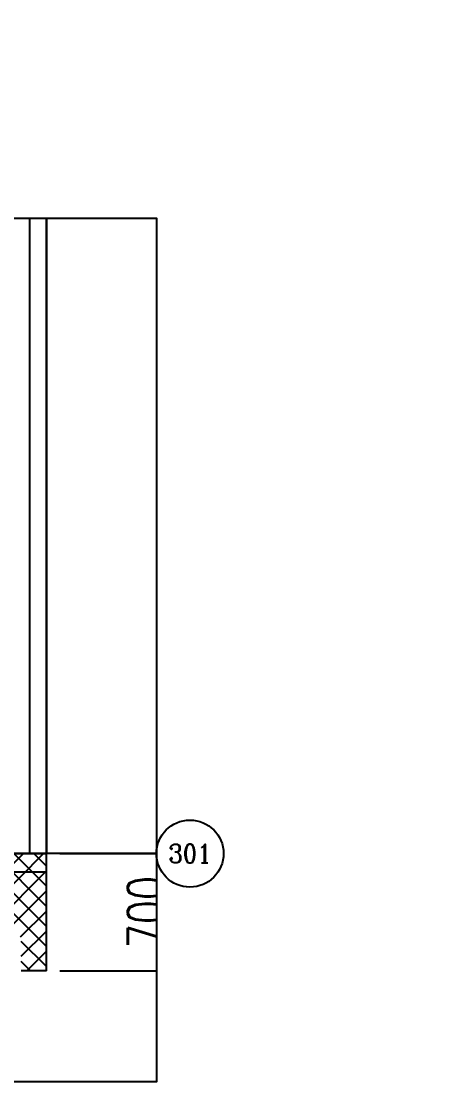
# Model space of a CAD drawing. Extents: x -222544 to -13848, y -31368 to 85559.
# Drawn here: x -38444 to -35942, y -24853 to -18523 of the extents above; entities that cross this region are included whole.
import ezdxf
from ezdxf.enums import TextEntityAlignment as Align
from ezdxf.xclip import XClip

# ---------------------------------------------------------------- set-up
doc = ezdxf.new("R2010")
doc.units = 0
doc.header["$LTSCALE"] = 1000
doc.header["$MEASUREMENT"] = 0
doc.header["$XCLIPFRAME"] = 0
doc.linetypes.add('10平面$0$DASH', pattern=[0.35, 0.25, -0.1])
doc.linetypes.add('10平面$0$DOTE', pattern=[2.42, 2, -0.2, 0.02, -0.2])
doc.layers.get('Defpoints').update_dxf_attribs({"color": 210})
for name, color, linetype in [('10平面$0$A-AXIS-DOTE', 14, '10平面$0$DOTE'), ('10平面$0$A-AXIS-DP', 126, 'Continuous'), ('10平面$0$A-WINDOW', 140, 'Continuous'), ('10平面$0$AS-WALL', 40, 'Continuous'), ('10平面$0$AS-结构边线层', 200, 'Continuous'), ('10平面$0$CURTWALL', 4, 'Continuous'), ('10平面$0$DIM_ELEV', 3, 'Continuous'), ('10平面$0$PUB_HATCH', 8, 'Continuous'), ('A-AXIS-D', 1, 'Continuous'), ('A-WINDOW', 140, 'Continuous'), ('DIM_SYMB', 3, 'Continuous'), ('PUB_TEXT', 7, 'Continuous')]:
    doc.layers.add(name, color=color, linetype=linetype)
doc.styles.add('10平面$0$_TCH_DIM_T3', font='SIMPLEX', dxfattribs={"width": 0.705882, "bigfont": 'GBCBIG'})
doc.styles.add('_TCH_AXIS', font='COMPLEX', dxfattribs={"bigfont": 'GBCBIG'})
doc.dimstyles.new('10平面$0$_TCH_ARCH&&80', dxfattribs={"dimtxt": 238, "dimasz": 80, "dimexe": 80, "dimexo": 80, "dimgap": 101, "dimtad": 1, "dimdec": 0, "dimzin": 0, "dimdsep": 46, "dimtxsty": '10平面$0$_TCH_DIM_T3', "dimblk": '10平面$0$_ArchTick', "dimcen": 0.09, "dimclrt": 7, "dimazin": 2, "dimtfac": 1, "dimtdec": 0, "dimtix": 1, "dimtmove": 2, "dimatfit": 3, "dimfxl": 0, "dimtolj": 1, "dimtzin": 0, "dimarcsym": 0})
pattern_1 = [(45, (60, 0), (-60.000061, 60.000061), []), (135, (60, 0), (-60.000061, -60.000061), [])]

# ---------------------------------------------------------------- blocks, each defined once
blk = doc.blocks.new('10平面$0$dote')
at = {"layer": '10平面$0$A-AXIS-DOTE', "ltscale": 2}
blk.add_line((98696.4, -255900), (-97273.6, -255900), dxfattribs=at)
blk = doc.blocks.new('10平面$0$43243')
at = {"layer": '10平面$0$AS-结构边线层'}
blk.add_lwpolyline([(-196514.2, 548350), (-175294.2, 548350), (-175294.2, 548520), (-173454.2, 548520), (-173454.2, 549070), (-171354.2, 549070), (-171354.2, 548520), (-169514.2, 548520), (-169514.2, 548350), (-155994.2, 548350), (-155994.2, 548520), (-146454.2, 548520), (-146454.2, 549070), (-144354.2, 549070), (-144354.2, 548520), (-128354.2, 548520), (-128354.2, 548810), (-128054.2, 548810), (-128054.2, 561350), (-131054.2, 561350), (-131054.2, 565490), (-128054.2, 565490), (-128054.2, 594490)], dxfattribs=at)
blk = doc.blocks.new('10平面$0$3132')
at = {"layer": '10平面$0$DIM_ELEV', "linetype": '10平面$0$DASH', "const_width": 30}
blk.add_lwpolyline([(-138910, 553650), (-126980, 553650, -0.414214), (-126480, 553150), (-126480, 548160, -0.414214), (-126980, 547660), (-138910, 547660, -0.414214), (-139410, 548160), (-139410, 553150, -0.414214)], format="xyb", close=True, dxfattribs=at)
blk = doc.blocks.new('10平面$0$_ArchTick')
at = {"color": 0, "linetype": 'ByBlock', "const_width": 0.4}
blk.add_lwpolyline([(-0.5, -0.5), (0.5, 0.5)], dxfattribs=at)
blk = doc.blocks.new('*D1242')
at = {"layer": '10平面$0$A-AXIS-DP', "color": 0, "lineweight": -2, "transparency": 16777216}
for p, q in [((-127974.2, 548920), (-127150, 548920)), ((-127230, 548220), (-127230, 548920)), ((-127974.2, 548220), (-127150, 548220))]:
    blk.add_line(p, q, dxfattribs=at)
at = {"layer": 'Defpoints', "color": 0, "transparency": 16777216}
for p in [(-128054.2, 548920), (-127230, 548920), (-128054.2, 548220)]:
    blk.add_point(p, dxfattribs=at)
at = {"layer": '10平面$0$A-AXIS-DP', "color": 0, "lineweight": -2, "transparency": 16777216, "xscale": 80, "yscale": 80, "zscale": 80}
for p, rotation in [((-127230, 548920), 90), ((-127230, 548220), 270)]:
    blk.add_blockref('10平面$0$_ArchTick', p, dxfattribs=dict(at, rotation=rotation))
at = {"layer": '10平面$0$A-AXIS-DP', "color": 7, "transparency": 16777216, "insert": (-127450, 548570), "char_height": 238, "attachment_point": 5, "rotation": 90, "style": '10平面$0$_TCH_DIM_T3'}
blk.add_mtext('\\A1;700', dxfattribs=at)
blk = doc.blocks.new('*D1243')
at = {"layer": '10平面$0$A-AXIS-DP', "color": 0, "lineweight": -2, "transparency": 16777216}
for p, q in [((-127974.2, 561350), (-127150, 561350)), ((-127230, 548920), (-127230, 561350)), ((-127974.2, 548920), (-127150, 548920))]:
    blk.add_line(p, q, dxfattribs=at)
at = {"layer": 'Defpoints', "color": 0, "transparency": 16777216}
for p in [(-128054.2, 561350), (-127230, 561350), (-128054.2, 548920)]:
    blk.add_point(p, dxfattribs=at)
at = {"layer": '10平面$0$A-AXIS-DP', "color": 0, "lineweight": -2, "transparency": 16777216, "xscale": 80, "yscale": 80, "zscale": 80}
for p, rotation in [((-127230, 561350), 90), ((-127230, 548920), 270)]:
    blk.add_blockref('10平面$0$_ArchTick', p, dxfattribs=dict(at, rotation=rotation))
at = {"layer": '10平面$0$A-AXIS-DP', "color": 7, "transparency": 16777216, "insert": (-127450, 555135), "char_height": 238, "attachment_point": 5, "rotation": 90, "style": '10平面$0$_TCH_DIM_T3'}
blk.add_mtext('\\A1;12430', dxfattribs=at)
blk = doc.blocks.new('10平面')
at = {"layer": '10平面$0$PUB_HATCH'}
h = blk.add_hatch(dxfattribs=at)
h.set_pattern_fill('多孔材料', color=256, scale=30, style=0)
h.set_pattern_definition(pattern_1)
h.paths.add_polyline_path([(-128204.2, 548420), (-128054.2, 548520), (-128054.2, 548920), (-128354.2, 548920), (-128354.2, 548520)])
h = blk.add_hatch(dxfattribs=at)
h.set_pattern_fill('多孔材料', color=256, scale=30, style=0)
h.set_pattern_definition(pattern_1)
h.paths.add_polyline_path([(-128054.2, 548520), (-128204.2, 548420), (-128204.2, 548220), (-128054.2, 548220)])
at = {"layer": '10平面$0$AS-WALL'}
for p, q in [((-128354.2, 548920), (-128054.2, 548920)), ((-128054.2, 548520), (-128054.2, 548920)), ((-128054.2, 548520), (-128054.2, 548520)), ((-128054.2, 548220), (-128054.2, 548520)), ((-128054.2, 548220), (-128204.2, 548220))]:
    blk.add_line(p, q, dxfattribs=at)
at = {"layer": '10平面$0$CURTWALL'}
for p, q in [((-128154.2, 561350), (-128154.2, 548920)), ((-128054.2, 561350), (-128054.2, 548920)), ((-128054.2, 548920), (-128354.2, 548920))]:
    blk.add_line(p, q, dxfattribs=at)
at = {"layer": '10平面$0$A-AXIS-DP'}
blk.add_blockref('10平面$0$3132', (0, 0), dxfattribs=at)
at = {"layer": '10平面$0$A-WINDOW'}
blk.add_blockref('10平面$0$43243', (0, 0), dxfattribs=at)
at = {"layer": '10平面$0$AS-WALL'}
blk.add_blockref('10平面$0$dote', (-220736.4, 804820), dxfattribs=at)
at = {"layer": '10平面$0$A-AXIS-DP'}
for p1, p2, picture, middle in [((-128054.2, 548920), (-128054.2, 561350), '*D1243', (-127450, 555135)), ((-128054.2, 548220), (-128054.2, 548920), '*D1242', (-127450, 548570))]:
    dim = blk.add_aligned_dim(p1=p1, p2=p2, distance=-824.2, dimstyle='10平面$0$_TCH_ARCH&&80', dxfattribs=at)
    dim.commit()
    dim.dimension.update_dxf_attribs({"geometry": picture, "text_midpoint": middle})

msp = doc.modelspace()

# ---------------------------------------------------------------- block references
at = {"layer": 'A-WINDOW'}
ref = msp.add_blockref('10平面', (89760.1, -572410.9), dxfattribs=at)
XClip(ref).set_block_clipping_path([(-138649.4371028924, 547908.4159631686), (-127397.9057266749, 552712.4060170917)])

# ---------------------------------------------------------------- texts
at = {"layer": 'PUB_TEXT', "style": '_TCH_AXIS'}
msp.add_text('301', height=112.23, dxfattribs=at).set_placement((-37566, -23547), (-37309.5, -23547), align=Align.FIT)

# ---------------------------------------------------------------- next in the draw order: linework, layer by layer
at = {"layer": 'A-AXIS-D'}
msp.add_circle((-37437.8, -23490.9), 200, dxfattribs=at)
at = {"layer": 'DIM_SYMB'}
msp.add_lwpolyline([(-48889.3, -19698.5), (-37637.8, -19698.5), (-37637.8, -24853.1), (-48889.3, -24853.1)], close=True, dxfattribs=at)

doc.saveas('drawing.dxf')
